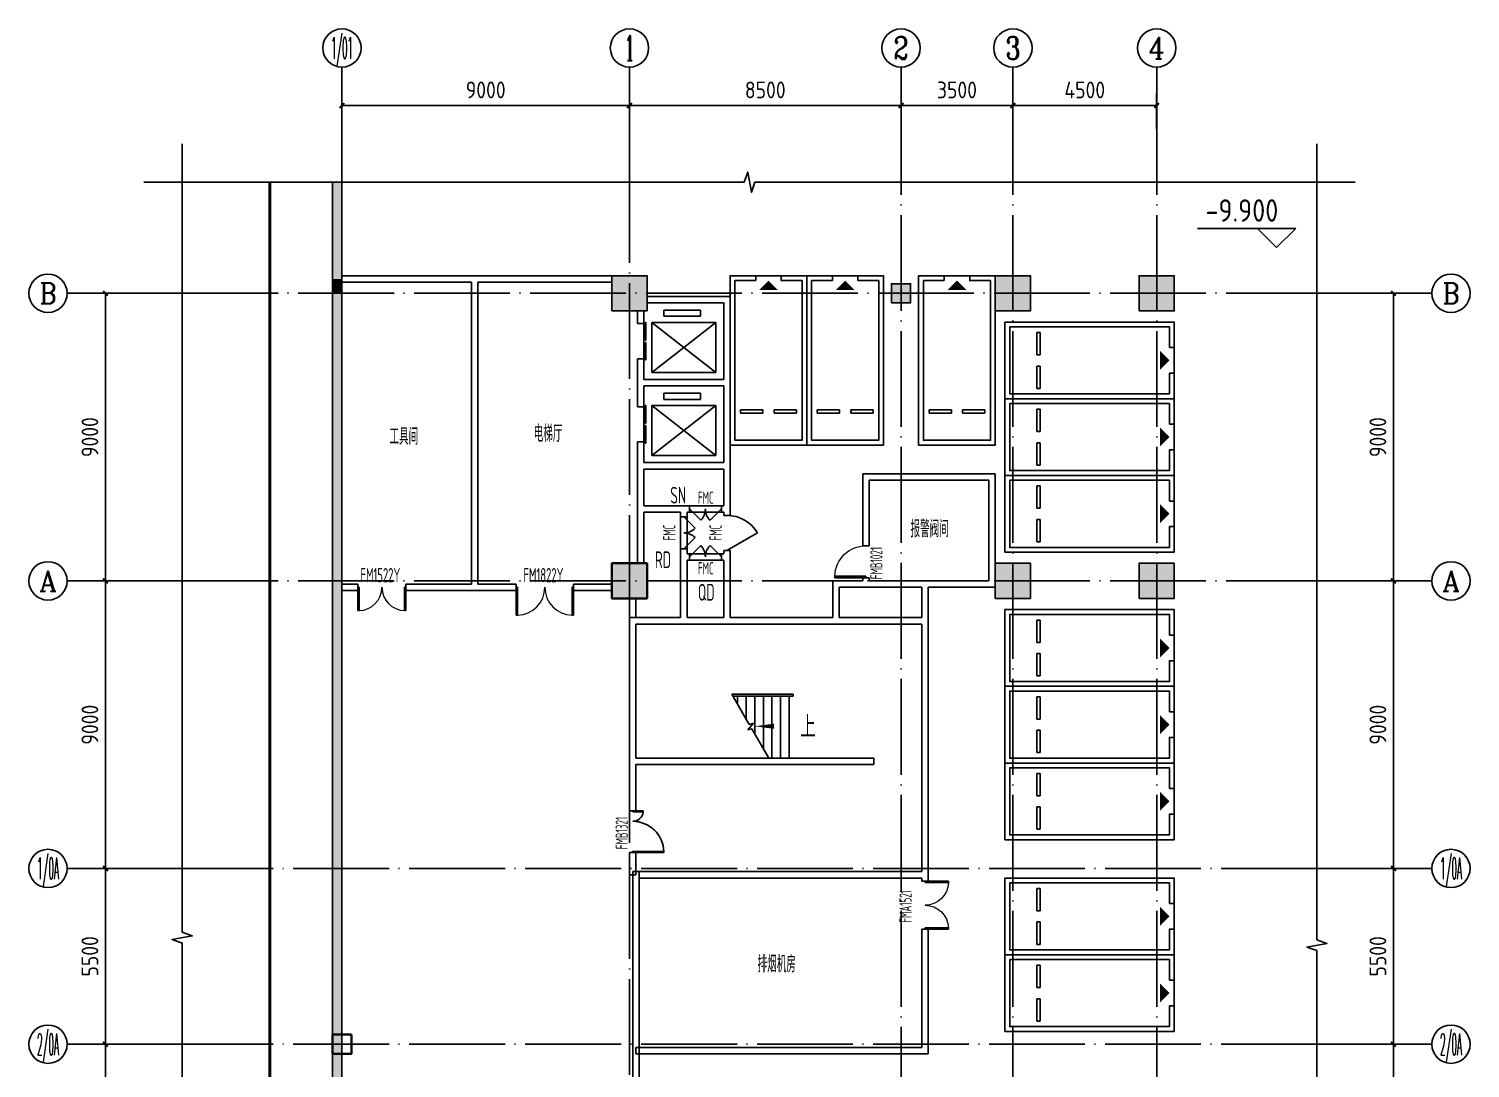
# Model space of a CAD drawing. Extents: x -473190 to 2138458, y -81875 to 2633646.
# Drawn here: x 449012 to 494125, y 222367 to 254895 of the extents above; entities that cross this region are included whole.
import ezdxf
from ezdxf.enums import TextEntityAlignment as Align

# ---------------------------------------------------------------- set-up
doc = ezdxf.new("R2010")
doc.units = 0
doc.header["$LTSCALE"] = 1000
for name, pattern in [('CENTERX2', [4, 2.5, -0.5, 0.5, -0.5]), ('CONTINOUS', [0]), ('DOTE', [2.42, 2, -0.2, 0.02, -0.2]), ('ZW-地下$0$DOTE', [2.42, 2, -0.2, 0.02, -0.2])]:
    doc.linetypes.add(name, pattern=pattern)
for name, color, linetype in [('00-停车位', 67, 'Continuous'), ('00-用地红线', 12, 'CENTERX2'), ('A-ROOM_NAME', 23, 'Continuous'), ('A-STAIR', 3, 'Continuous'), ('A-WALL', 2, 'Continuous'), ('AXIS', 3, 'Continuous'), ('AXIS_TEXT', 7, 'Continuous'), ('COLU-主楼', 1, 'Continuous'), ('COLUMN', 9, 'Continuous'), ('DIM_ELEV', 3, 'Continuous'), ('DIM_SYMB', 3, 'Continuous'), ('DOOR_FIRE', 4, 'Continuous'), ('DOOR_FIRE_TEXT', 7, 'Continuous'), ('DOTE', 1, 'DOTE'), ('EVTR', 2, 'Continuous'), ('PUB_DIM', 3, 'Continuous'), ('PUB_HATCH', 8, 'Continuous'), ('PUB_TEXT', 7, 'Continuous'), ('WALL-C', 2, 'Continuous'), ('WINDOW', 4, 'Continuous'), ('WINDOW_TEXT', 7, 'Continuous')]:
    doc.layers.add(name, color=color, linetype=linetype)
doc.layers.add('HATCH', color=251, linetype='Continuous', lineweight=0)
doc.layers.add('砼柱', color=2, linetype='Continuous', lineweight=35)
doc.styles.add('8B2_02', font='tssdeng.shx', dxfattribs={"width": 0.6, "bigfont": 'TSSDCHN.shx'})
doc.styles.add('_TCH_AXIS', font='COMPLEX', dxfattribs={"bigfont": 'GBCBIG'})
doc.styles.add('_TCH_DIM', font='SIMPLEX', dxfattribs={"bigfont": 'GBCBIG'})
doc.styles.add('_TCH_WINDOW', font='tssdeng.shx', dxfattribs={"width": 0.8, "height": 3.5, "bigfont": 'tssdchn.shx'})
doc.styles.add('COMPLEX', font='COMPLEX.shx', dxfattribs={"width": 0.65})
doc.styles.get("Standard").update_dxf_attribs({"font": 'gbenor.shx', "bigfont": 'gbcbig.shx'})
doc.styles.add('STANDARD_T3', font='gbenor.shx', dxfattribs={"bigfont": 'gbcbig.shx'})
doc.dimstyles.new('STANDARD&&150', dxfattribs={"dimtxt": 525, "dimasz": 150, "dimexe": 375, "dimexo": 450, "dimgap": 225, "dimtad": 1, "dimdec": 0, "dimzin": 0, "dimdsep": 46, "dimtxsty": 'STANDARD_T3', "dimblk": 'ARCHTICK', "dimcen": 0.09, "dimadec": 0, "dimazin": 0, "dimtfac": 1, "dimtdec": 0, "dimtix": 1, "dimtmove": 2, "dimatfit": 3, "dimfxl": 0, "dimtolj": 1, "dimtzin": 0, "dimarcsym": 0})

# ---------------------------------------------------------------- blocks, each defined once
blk = doc.blocks.new('车位2400x5300')
at = {"layer": '00-停车位', "color": 251}
for p, q in [((-875, -1000), (-175, -1000)), ((-875, -1100), (-875, -1000)), ((-875, -1100), (-175, -1100)), ((-175, -1100), (-175, -1000)), ((175, -1000), (875, -1000)), ((175, -1100), (175, -1000)), ((175, -1100), (875, -1100)), ((875, -1100), (875, -1000)), ((400, -5300), (-400, -5300))]:
    blk.add_line(p, q, dxfattribs=at)
blk.add_lwpolyline([(400, -5150), (400, -5300), (1200, -5300), (1200, 0), (-1200, 0), (-1200, -5300), (-400, -5300), (-400, -5150), (-1050, -5150), (-1050, -150), (1050, -150), (1050, -5150), (400, -5150)], dxfattribs=at)
blk.add_lwpolyline([(0, -5150, 0, 600, 0), (0, -4850, 600, 600, 0)], format="xyseb", dxfattribs=at)
blk = doc.blocks.new('_AXISO')
blk.add_circle((0, 0), 0.5)
at = {"layer": 'AXIS_TEXT', "style": 'COMPLEX', "width": 1.041667}
blk.add_attdef('A', text='', height=0.56, dxfattribs=at).set_placement((-0.25, -0.28), (0.25, -0.28), align=Align.FIT)
blk = doc.blocks.new('_ArchTick')
at = {"color": 0, "linetype": 'ByBlock', "const_width": 0.4}
blk.add_lwpolyline([(-0.5, -0.5), (0.5, 0.5)], dxfattribs=at)
blk = doc.blocks.new('*D3495')
at = {"layer": 'Defpoints', "color": 0, "transparency": 16777216}
for p in [(490525, 246617), (491725, 246617), (490525, 237617)]:
    blk.add_point(p, dxfattribs=at)
at = {"layer": 'PUB_DIM', "color": 0, "lineweight": -2, "transparency": 16777216}
for p, q in [((490975, 246617), (492100, 246617)), ((491725, 237617), (491725, 246617)), ((490975, 237617), (492100, 237617))]:
    blk.add_line(p, q, dxfattribs=at)
at = {"layer": 'PUB_DIM', "color": 0, "lineweight": -2, "transparency": 16777216, "xscale": 150, "yscale": 150, "zscale": 150}
for p, rotation in [((491725, 246617), 90), ((491725, 237617), 270)]:
    blk.add_blockref('_ArchTick', p, dxfattribs=dict(at, rotation=rotation))
at = {"layer": 'PUB_DIM', "color": 0, "transparency": 16777216, "insert": (491237, 242117), "char_height": 525, "attachment_point": 5, "rotation": 90, "style": 'STANDARD_T3'}
blk.add_mtext('\\A1;9000', dxfattribs=at)
blk = doc.blocks.new('*D3496')
at = {"layer": 'Defpoints', "color": 0, "transparency": 16777216}
for p in [(490525, 237617), (491725, 237617), (490525, 228617)]:
    blk.add_point(p, dxfattribs=at)
at = {"layer": 'PUB_DIM', "color": 0, "lineweight": -2, "transparency": 16777216}
for p, q in [((490975, 237617), (492100, 237617)), ((491725, 228617), (491725, 237617)), ((490975, 228617), (492100, 228617))]:
    blk.add_line(p, q, dxfattribs=at)
at = {"layer": 'PUB_DIM', "color": 0, "lineweight": -2, "transparency": 16777216, "xscale": 150, "yscale": 150, "zscale": 150}
for p, rotation in [((491725, 237617), 90), ((491725, 228617), 270)]:
    blk.add_blockref('_ArchTick', p, dxfattribs=dict(at, rotation=rotation))
at = {"layer": 'PUB_DIM', "color": 0, "transparency": 16777216, "insert": (491237, 233117), "char_height": 525, "attachment_point": 5, "rotation": 90, "style": 'STANDARD_T3'}
blk.add_mtext('\\A1;9000', dxfattribs=at)
blk = doc.blocks.new('*D3497')
at = {"layer": 'Defpoints', "color": 0, "transparency": 16777216}
for p in [(490525, 228617), (491725, 228617), (490525, 223117)]:
    blk.add_point(p, dxfattribs=at)
at = {"layer": 'PUB_DIM', "color": 0, "lineweight": -2, "transparency": 16777216}
for p, q in [((490975, 228617), (492100, 228617)), ((491725, 223117), (491725, 228617)), ((490975, 223117), (492100, 223117))]:
    blk.add_line(p, q, dxfattribs=at)
at = {"layer": 'PUB_DIM', "color": 0, "lineweight": -2, "transparency": 16777216, "xscale": 150, "yscale": 150, "zscale": 150}
for p, rotation in [((491725, 228617), 90), ((491725, 223117), 270)]:
    blk.add_blockref('_ArchTick', p, dxfattribs=dict(at, rotation=rotation))
at = {"layer": 'PUB_DIM', "color": 0, "transparency": 16777216, "insert": (491237, 225867), "char_height": 525, "attachment_point": 5, "rotation": 90, "style": 'STANDARD_T3'}
blk.add_mtext('\\A1;5500', dxfattribs=at)
blk = doc.blocks.new('*D3498')
at = {"layer": 'Defpoints', "color": 0, "transparency": 16777216}
for p in [(490525, 223117), (491725, 223117), (490525, 216517)]:
    blk.add_point(p, dxfattribs=at)
at = {"layer": 'PUB_DIM', "color": 0, "lineweight": -2, "transparency": 16777216}
for p, q in [((490975, 223117), (492100, 223117)), ((491725, 216517), (491725, 223117)), ((490975, 216517), (492100, 216517))]:
    blk.add_line(p, q, dxfattribs=at)
at = {"layer": 'PUB_DIM', "color": 0, "lineweight": -2, "transparency": 16777216, "xscale": 150, "yscale": 150, "zscale": 150}
for p, rotation in [((491725, 223117), 90), ((491725, 216517), 270)]:
    blk.add_blockref('_ArchTick', p, dxfattribs=dict(at, rotation=rotation))
at = {"layer": 'PUB_DIM', "color": 0, "transparency": 16777216, "insert": (491237, 219817), "char_height": 525, "attachment_point": 5, "rotation": 90, "style": 'STANDARD_T3'}
blk.add_mtext('\\A1;6600', dxfattribs=at)
blk = doc.blocks.new('*D3501')
at = {"layer": 'Defpoints', "color": 0, "transparency": 16777216}
for p in [(467812, 252495), (458812, 251295), (467812, 251295)]:
    blk.add_point(p, dxfattribs=at)
at = {"layer": 'PUB_DIM', "color": 0, "lineweight": -2, "transparency": 16777216}
for p, q in [((458812, 251745), (458812, 252870)), ((467812, 251745), (467812, 252870)), ((458812, 252495), (467812, 252495))]:
    blk.add_line(p, q, dxfattribs=at)
at = {"layer": 'PUB_DIM', "color": 0, "lineweight": -2, "transparency": 16777216, "xscale": 150, "yscale": 150, "zscale": 150, "rotation": 180}
blk.add_blockref('_ArchTick', (458812, 252495), dxfattribs=at)
at = {"layer": 'PUB_DIM', "color": 0, "lineweight": -2, "transparency": 16777216, "xscale": 150, "yscale": 150, "zscale": 150}
blk.add_blockref('_ArchTick', (467812, 252495), dxfattribs=at)
at = {"layer": 'PUB_DIM', "color": 0, "transparency": 16777216, "insert": (463312, 252982), "char_height": 525, "attachment_point": 5, "style": 'STANDARD_T3'}
blk.add_mtext('\\A1;9000', dxfattribs=at)
blk = doc.blocks.new('*D3502')
at = {"layer": 'Defpoints', "color": 0, "transparency": 16777216}
for p in [(476312, 252495), (467812, 251295), (476312, 251295)]:
    blk.add_point(p, dxfattribs=at)
at = {"layer": 'PUB_DIM', "color": 0, "lineweight": -2, "transparency": 16777216}
for p, q in [((467812, 251745), (467812, 252870)), ((476312, 251745), (476312, 252870)), ((467812, 252495), (476312, 252495))]:
    blk.add_line(p, q, dxfattribs=at)
at = {"layer": 'PUB_DIM', "color": 0, "lineweight": -2, "transparency": 16777216, "xscale": 150, "yscale": 150, "zscale": 150, "rotation": 180}
blk.add_blockref('_ArchTick', (467812, 252495), dxfattribs=at)
at = {"layer": 'PUB_DIM', "color": 0, "lineweight": -2, "transparency": 16777216, "xscale": 150, "yscale": 150, "zscale": 150}
blk.add_blockref('_ArchTick', (476312, 252495), dxfattribs=at)
at = {"layer": 'PUB_DIM', "color": 0, "transparency": 16777216, "insert": (472062, 252982), "char_height": 525, "attachment_point": 5, "style": 'STANDARD_T3'}
blk.add_mtext('\\A1;8500', dxfattribs=at)
blk = doc.blocks.new('*D3503')
at = {"layer": 'Defpoints', "color": 0, "transparency": 16777216}
for p in [(479812, 252495), (476312, 251295), (479812, 251295)]:
    blk.add_point(p, dxfattribs=at)
at = {"layer": 'PUB_DIM', "color": 0, "lineweight": -2, "transparency": 16777216}
for p, q in [((476312, 251745), (476312, 252870)), ((479812, 251745), (479812, 252870)), ((476312, 252495), (479812, 252495))]:
    blk.add_line(p, q, dxfattribs=at)
at = {"layer": 'PUB_DIM', "color": 0, "lineweight": -2, "transparency": 16777216, "xscale": 150, "yscale": 150, "zscale": 150, "rotation": 180}
blk.add_blockref('_ArchTick', (476312, 252495), dxfattribs=at)
at = {"layer": 'PUB_DIM', "color": 0, "lineweight": -2, "transparency": 16777216, "xscale": 150, "yscale": 150, "zscale": 150}
blk.add_blockref('_ArchTick', (479812, 252495), dxfattribs=at)
at = {"layer": 'PUB_DIM', "color": 0, "transparency": 16777216, "insert": (478062, 252982), "char_height": 525, "attachment_point": 5, "style": 'STANDARD_T3'}
blk.add_mtext('\\A1;3500', dxfattribs=at)
blk = doc.blocks.new('*D3504')
at = {"layer": 'Defpoints', "color": 0, "transparency": 16777216}
for p in [(484312, 252495), (479812, 251295), (484312, 251295)]:
    blk.add_point(p, dxfattribs=at)
at = {"layer": 'PUB_DIM', "color": 0, "lineweight": -2, "transparency": 16777216}
for p, q in [((479812, 251745), (479812, 252870)), ((484312, 251745), (484312, 252870)), ((479812, 252495), (484312, 252495))]:
    blk.add_line(p, q, dxfattribs=at)
at = {"layer": 'PUB_DIM', "color": 0, "lineweight": -2, "transparency": 16777216, "xscale": 150, "yscale": 150, "zscale": 150, "rotation": 180}
blk.add_blockref('_ArchTick', (479812, 252495), dxfattribs=at)
at = {"layer": 'PUB_DIM', "color": 0, "lineweight": -2, "transparency": 16777216, "xscale": 150, "yscale": 150, "zscale": 150}
blk.add_blockref('_ArchTick', (484312, 252495), dxfattribs=at)
at = {"layer": 'PUB_DIM', "color": 0, "transparency": 16777216, "insert": (482062, 252982), "char_height": 525, "attachment_point": 5, "style": 'STANDARD_T3'}
blk.add_mtext('\\A1;4500', dxfattribs=at)
blk = doc.blocks.new('*D3505')
at = {"layer": 'Defpoints', "color": 0, "transparency": 16777216}
for p in [(451412, 246617), (452612, 246617), (452612, 237617)]:
    blk.add_point(p, dxfattribs=at)
at = {"layer": 'PUB_DIM', "color": 0, "lineweight": -2, "transparency": 16777216}
for p, q in [((452162, 246617), (451037, 246617)), ((451412, 237617), (451412, 246617)), ((452162, 237617), (451037, 237617))]:
    blk.add_line(p, q, dxfattribs=at)
at = {"layer": 'PUB_DIM', "color": 0, "lineweight": -2, "transparency": 16777216, "xscale": 150, "yscale": 150, "zscale": 150}
for p, rotation in [((451412, 246617), 90), ((451412, 237617), 270)]:
    blk.add_blockref('_ArchTick', p, dxfattribs=dict(at, rotation=rotation))
at = {"layer": 'PUB_DIM', "color": 0, "transparency": 16777216, "insert": (450925, 242117), "char_height": 525, "attachment_point": 5, "rotation": 90, "style": 'STANDARD_T3'}
blk.add_mtext('\\A1;9000', dxfattribs=at)
blk = doc.blocks.new('*D3506')
at = {"layer": 'Defpoints', "color": 0, "transparency": 16777216}
for p in [(451412, 237617), (452612, 237617), (452612, 228617)]:
    blk.add_point(p, dxfattribs=at)
at = {"layer": 'PUB_DIM', "color": 0, "lineweight": -2, "transparency": 16777216}
for p, q in [((452162, 237617), (451037, 237617)), ((451412, 228617), (451412, 237617)), ((452162, 228617), (451037, 228617))]:
    blk.add_line(p, q, dxfattribs=at)
at = {"layer": 'PUB_DIM', "color": 0, "lineweight": -2, "transparency": 16777216, "xscale": 150, "yscale": 150, "zscale": 150}
for p, rotation in [((451412, 237617), 90), ((451412, 228617), 270)]:
    blk.add_blockref('_ArchTick', p, dxfattribs=dict(at, rotation=rotation))
at = {"layer": 'PUB_DIM', "color": 0, "transparency": 16777216, "insert": (450925, 233117), "char_height": 525, "attachment_point": 5, "rotation": 90, "style": 'STANDARD_T3'}
blk.add_mtext('\\A1;9000', dxfattribs=at)
blk = doc.blocks.new('*D3507')
at = {"layer": 'Defpoints', "color": 0, "transparency": 16777216}
for p in [(451412, 228617), (452612, 228617), (452612, 223117)]:
    blk.add_point(p, dxfattribs=at)
at = {"layer": 'PUB_DIM', "color": 0, "lineweight": -2, "transparency": 16777216}
for p, q in [((452162, 228617), (451037, 228617)), ((451412, 223117), (451412, 228617)), ((452162, 223117), (451037, 223117))]:
    blk.add_line(p, q, dxfattribs=at)
at = {"layer": 'PUB_DIM', "color": 0, "lineweight": -2, "transparency": 16777216, "xscale": 150, "yscale": 150, "zscale": 150}
for p, rotation in [((451412, 228617), 90), ((451412, 223117), 270)]:
    blk.add_blockref('_ArchTick', p, dxfattribs=dict(at, rotation=rotation))
at = {"layer": 'PUB_DIM', "color": 0, "transparency": 16777216, "insert": (450925, 225867), "char_height": 525, "attachment_point": 5, "rotation": 90, "style": 'STANDARD_T3'}
blk.add_mtext('\\A1;5500', dxfattribs=at)
blk = doc.blocks.new('*D3508')
at = {"layer": 'Defpoints', "color": 0, "transparency": 16777216}
for p in [(451412, 223117), (452612, 223117), (452612, 216517)]:
    blk.add_point(p, dxfattribs=at)
at = {"layer": 'PUB_DIM', "color": 0, "lineweight": -2, "transparency": 16777216}
for p, q in [((452162, 223117), (451037, 223117)), ((451412, 216517), (451412, 223117)), ((452162, 216517), (451037, 216517))]:
    blk.add_line(p, q, dxfattribs=at)
at = {"layer": 'PUB_DIM', "color": 0, "lineweight": -2, "transparency": 16777216, "xscale": 150, "yscale": 150, "zscale": 150}
for p, rotation in [((451412, 223117), 90), ((451412, 216517), 270)]:
    blk.add_blockref('_ArchTick', p, dxfattribs=dict(at, rotation=rotation))
at = {"layer": 'PUB_DIM', "color": 0, "transparency": 16777216, "insert": (450925, 219817), "char_height": 525, "attachment_point": 5, "rotation": 90, "style": 'STANDARD_T3'}
blk.add_mtext('\\A1;6600', dxfattribs=at)
blk = doc.blocks.new('$DorLib2D$00000002')
for p, q in [((-0.5, 0), (-0.5, 0.4875)), ((-0.475, 0.4875), (-0.5, 0.4875)), ((-0.475, 0), (-0.475, 0.4875)), ((0.475, 0), (0.475, 0.4875)), ((0.475, 0.4875), (0.5, 0.4875)), ((0.5, 0), (0.5, 0.4875)), ((-0.5, 0), (-0.475, 0)), ((0.5, 0), (0.475, 0))]:
    blk.add_line(p, q)
at = {"lineweight": 13}
for centre, start, end in [((-0.4875, 0), 0, 88.53072), ((0.4875, 0), 91.46928, 180)]:
    blk.add_arc(centre, 0.4875, start, end, dxfattribs=at)
blk = doc.blocks.new('$DorLib2D$00000001')
for p, q in [((0.45, 0.975), (0.5, 0.975)), ((0.45, 0), (0.45, 0.975)), ((0.5, 0), (0.5, 0.975)), ((0.5, 0), (0.45, 0))]:
    blk.add_line(p, q)
at = {"lineweight": 13}
blk.add_arc((0.475, 0), 0.975, 91.4693, 180, dxfattribs=at)
blk = doc.blocks.new('_FZH')
blk.add_lwpolyline([(-0.5, -0.5), (0.5, -0.5), (0.5, 0.5), (-0.5, 0.5)], close=True)
at = {"layer": 'PUB_HATCH'}
blk.add_solid([(-0.5, -0.5), (0.5, -0.5), (-0.5, 0.5), (0.5, 0.5)], dxfattribs=at)
blk = doc.blocks.new('$DORLIB2D$00000127')
at = {"color": 0}
for points in [[(-0.533, 0.795), (-0.533, 0.69)], [(-0.033, 0.795), (-0.533, 0.795)], [(-0.033, 0.69), (-0.533, 0.69)], [(0.5, 0.5), (-0.5, 0.5)], [(-0.033, 0.795), (-0.033, 0.69)], [(0.533, 0.795), (0.033, 0.795)], [(0.033, 0.795), (0.033, 0.69)], [(0.533, 0.69), (0.033, 0.69)], [(0.533, 0.795), (0.533, 0.69)]]:
    blk.add_lwpolyline(points, dxfattribs=at)
blk = doc.blocks.new('$DorLib2D$00000116')
at = {"color": 0}
for p, q in [((-0.5, 0), (-0.146, 0.354)), ((0.5, 0), (0.146, 0.354))]:
    blk.add_line(p, q, dxfattribs=at)
for centre, start, end in [((-0.5, 0), 0, 45), ((0.5, 0), 135, 180)]:
    blk.add_arc(centre, 0.5, start, end, dxfattribs=at)
blk = doc.blocks.new('$DorLib2D$00000228')
at = {"color": 0}
blk.add_line((0.5, 0), (0, 0.866), dxfattribs=at)
blk.add_arc((0.5, 0), 1, 120, 180, dxfattribs=at)
blk = doc.blocks.new('$DorLib2D$00000225')
at = {"color": 0}
for p, q in [((0.475, -0.001), (0.475, 0.752)), ((0.475, 0.752), (0.5, 0.752)), ((0.5, -0.001), (0.5, 0.752)), ((-0.5, 0), (-0.5, 0.252)), ((-0.475, 0.252), (-0.5, 0.252)), ((-0.475, 0), (-0.475, 0.252)), ((-0.475, 0), (-0.5, 0)), ((0.475, -0.001), (0.5, -0.001))]:
    blk.add_line(p, q, dxfattribs=at)
for centre, radius, start, end in [((0.505, -0.002), 0.755, 92.2493, 179.7238), ((-0.501, 0.003), 0.251, 359.7899, 84.0974)]:
    blk.add_arc(centre, radius, start, end, dxfattribs=at)

msp = doc.modelspace()

# ---------------------------------------------------------------- hatches: boundary and pattern name
at = {"layer": 'HATCH'}
msp.add_hatch(color=256, dxfattribs=at).paths.add_polyline_path([(468362.5, 238167.4), (467262.5, 238167.4), (467262.5, 237067.4), (468362.5, 237067.4)])
at = {"layer": 'PUB_HATCH'}
for points in [[(458512.5, 250094.6), (458512.5, 247067.4), (458812.5, 247067.4), (458812.5, 250094.6)], [(458812.5, 247067.4), (458512.5, 247067.4), (458512.5, 246617.4), (458812.5, 246617.4)], [(458812.5, 246617.4), (458512.5, 246617.4), (458512.5, 237617.4), (458812.5, 237617.4)], [(458812.5, 237617.4), (458512.5, 237617.4), (458512.5, 228617.4), (458812.5, 228617.4)], [(458812.5, 228617.4), (458512.5, 228617.4), (458512.5, 223117.4), (458812.5, 223117.4)], [(458812.5, 223117.4), (458512.5, 223117.4), (458512.5, 216517.4), (458812.5, 216517.4)]]:
    msp.add_hatch(color=256, dxfattribs=at).paths.add_polyline_path(points)

# ---------------------------------------------------------------- linework, layer by layer
at = {"layer": '00-用地红线', "color": 1, "const_width": 100}
msp.add_lwpolyline([(489327.5, 204025), (482302.2, 204110), (470522.4, 204538), (459922.7, 205180.3), (456553.8, 208821.7), (456554.1, 250094.6)], dxfattribs=at)
at = {"layer": 'A-STAIR'}
for p, q in [((472812.5, 234067.4), (471020.1, 234067.4)), ((471020.1, 234067.4), (471562.5, 233127.9)), ((472932.5, 234067.4), (471020.1, 234067.4)), ((472932.5, 234007.4), (471054.8, 234007.4)), ((471192.5, 233768.8), (471192.5, 234007.4)), ((471462.5, 233301.2), (471462.5, 234007.4)), ((471732.5, 232833.5), (471732.5, 234007.4)), ((472002.5, 232365.9), (472002.5, 234007.4)), ((472272.5, 232067.4), (472272.5, 234007.4)), ((472542.5, 232067.4), (472542.5, 234007.4)), ((472812.5, 232067.4), (472812.5, 234007.4)), ((472932.5, 234007.4), (472932.5, 234067.4)), ((471692.9, 233162.8), (471520.1, 232956.8)), ((471520.1, 232956.8), (471642.4, 232989.5)), ((471562.5, 233127.9), (471692.9, 233162.8)), ((471642.4, 232989.5), (472174.8, 232067.4)), ((472812.5, 232067.4), (472174.8, 232067.4))]:
    msp.add_line(p, q, dxfattribs=at)
at = {"layer": 'A-WALL'}
for p, q in [((462962.5, 247167.4), (458812.5, 247167.4)), ((462862.5, 246967.4), (458812.5, 246967.4)), ((462862.5, 246967.4), (462862.5, 237517.4)), ((467262.5, 247167.4), (462962.5, 247167.4)), ((467262.5, 246967.4), (463062.5, 246967.4)), ((463062.5, 246967.4), (463062.5, 237517.4)), ((469412.5, 239767.4), (469412.5, 239617.4)), ((469412.5, 239617.4), (469612.5, 239617.4)), ((469612.5, 239617.4), (469612.5, 239767.4)), ((469612.5, 238617.4), (469412.5, 238617.4)), ((469412.5, 238617.4), (469412.5, 238367.4)), ((469412.5, 238367.4), (469412.5, 236467.4)), ((469612.5, 238467.4), (469612.5, 238617.4)), ((469612.5, 238267.4), (469612.5, 236467.4)), ((459312.5, 237517.4), (458812.5, 237517.4)), ((458812.5, 237517.4), (458812.5, 237317.4)), ((458812.5, 237317.4), (459312.5, 237317.4)), ((459312.5, 237317.4), (459312.5, 237517.4)), ((462862.5, 237517.4), (460812.5, 237517.4)), ((460812.5, 237517.4), (460812.5, 237317.4)), ((460812.5, 237317.4), (462962.5, 237317.4)), ((462962.5, 237317.4), (464262.5, 237317.4)), ((464262.5, 237517.4), (463062.5, 237517.4)), ((464262.5, 237317.4), (464262.5, 237517.4)), ((467262.5, 237517.4), (466062.5, 237517.4)), ((466062.5, 237517.4), (466062.5, 237317.4)), ((466062.5, 237317.4), (467262.5, 237317.4)), ((467812.5, 236467.4), (467812.5, 237067.4)), ((468012.5, 236467.4), (468012.5, 237067.4)), ((476312.5, 228517.4), (468112.5, 228517.4)), ((476312.5, 228317.4), (468112.5, 228317.4))]:
    msp.add_line(p, q, dxfattribs=at)
at = {"layer": 'A-WALL', "linetype": 'CONTINOUS'}
for p, q in [((468362.5, 246517.4), (470962.5, 246517.4)), ((468362.5, 246317.4), (470762.5, 246317.4)), ((470762.5, 246317.4), (470762.5, 243917.4)), ((470962.5, 246517.4), (470962.5, 243817.4)), ((468062.5, 246067.4), (468062.5, 245667.4)), ((468262.5, 245667.4), (468262.5, 246067.4)), ((468062.5, 245667.4), (468262.5, 245667.4)), ((468262.5, 244567.4), (468062.5, 244567.4)), ((468062.5, 244567.4), (468062.5, 243817.4)), ((468262.5, 243917.4), (468262.5, 244567.4)), ((468062.5, 243817.4), (468062.5, 243067.4)), ((468262.5, 243917.4), (470762.5, 243917.4)), ((468262.5, 243717.4), (470762.5, 243717.4)), ((468262.5, 243067.4), (468262.5, 243717.4)), ((470762.5, 243717.4), (470762.5, 241317.4)), ((470962.5, 243817.4), (470962.5, 241217.4)), ((468062.5, 243067.4), (468262.5, 243067.4)), ((468262.5, 241967.4), (468062.5, 241967.4)), ((468062.5, 241967.4), (468062.5, 241217.4)), ((468262.5, 241317.4), (468262.5, 241967.4)), ((468062.5, 241217.4), (468062.5, 239867.4)), ((468262.5, 241317.4), (470762.5, 241317.4)), ((468262.5, 241117.4), (470762.5, 241117.4)), ((468262.5, 241117.4), (468262.5, 239967.4)), ((470762.5, 241117.4), (470762.5, 239967.4)), ((470962.5, 241217.4), (470962.5, 239867.4)), ((479262.5, 240967.4), (475112.5, 240967.4)), ((475112.5, 240967.4), (475112.5, 238717.4)), ((479262.5, 237417.4), (479262.5, 240967.4)), ((479062.5, 240767.4), (475312.5, 240767.4)), ((475312.5, 238717.4), (475312.5, 240767.4)), ((479062.5, 237617.4), (479062.5, 240767.4)), ((468062.5, 239867.4), (468062.5, 238167.4)), ((468262.5, 239967.4), (469512.5, 239967.4)), ((468262.5, 239767.4), (469412.5, 239767.4)), ((468262.5, 239767.4), (468262.5, 238167.4)), ((469687.5, 239967.4), (469512.5, 239967.4)), ((469612.5, 239767.4), (469687.5, 239767.4)), ((469687.5, 239767.4), (469687.5, 239967.4)), ((470762.5, 239967.4), (470687.5, 239967.4)), ((470687.5, 239967.4), (470687.5, 239767.4)), ((470687.5, 239767.4), (470762.5, 239767.4)), ((470762.5, 239767.4), (470762.5, 239667.4)), ((470762.5, 239667.4), (470962.5, 239667.4)), ((470962.5, 239667.4), (470962.5, 239867.4)), ((475112.5, 238717.4), (475312.5, 238717.4)), ((469687.5, 238467.4), (469612.5, 238467.4)), ((469612.5, 238267.4), (469687.5, 238267.4)), ((469687.5, 238267.4), (469687.5, 238467.4)), ((470762.5, 238467.4), (470687.5, 238467.4)), ((470687.5, 238467.4), (470687.5, 238267.4)), ((470687.5, 238267.4), (470762.5, 238267.4)), ((470962.5, 238567.4), (470762.5, 238567.4)), ((470762.5, 238567.4), (470762.5, 238467.4)), ((470762.5, 238267.4), (470762.5, 236467.4)), ((470962.5, 238367.4), (470962.5, 238567.4)), ((470962.5, 238367.4), (470962.5, 236467.2)), ((474172.5, 237617.4), (474172.5, 236467.3)), ((474172.5, 237617.4), (475112.5, 237617.4)), ((474372.5, 237417.4), (474372.5, 236467.4)), ((474372.5, 237417.4), (475212.5, 237417.4)), ((475312.5, 237717.4), (475112.5, 237717.4)), ((475112.5, 237717.4), (475112.5, 237617.4)), ((475212.5, 237417.4), (476962.5, 237417.4)), ((475312.5, 237617.4), (475312.5, 237717.4)), ((475312.5, 237617.4), (477062.5, 237617.4)), ((476962.5, 237417.4), (476962.5, 236467.4)), ((477062.5, 237617.4), (479062.5, 237617.4)), ((477162.5, 237417.4), (477162.5, 236367.4)), ((477162.5, 237417.4), (479262.5, 237417.4)), ((467812.5, 231967.4), (467812.5, 236467.4)), ((467812.5, 236467.4), (469412.5, 236467.4)), ((469612.5, 236467.4), (470762.5, 236467.4)), ((470962.5, 236467.2), (474172.5, 236467.3)), ((474372.5, 236467.4), (476962.5, 236467.4)), ((468012.5, 232067.4), (468012.5, 236267.4)), ((468012.5, 236267.4), (469512.5, 236267.4)), ((469512.5, 236267.4), (470862.5, 236267.4)), ((470862.5, 236267.2), (474272.5, 236267.4)), ((474272.5, 236267.4), (476962.5, 236267.4)), ((476962.5, 236267.4), (476962.5, 228517.4)), ((477162.5, 236367.4), (477162.5, 228417.4)), ((467812.5, 231967.4), (467812.5, 230417.4)), ((468012.5, 232067.4), (475462.5, 232067.4)), ((475462.5, 232067.4), (475462.5, 231867.4)), ((468012.5, 230417.4), (468012.5, 231867.4)), ((468012.5, 231867.4), (475462.5, 231867.4)), ((467812.5, 230417.4), (468012.5, 230417.4)), ((468012.5, 229117.4), (467812.5, 229117.4)), ((467812.5, 229117.4), (467812.5, 228417.4)), ((468012.5, 228417.4), (468012.5, 229117.4)), ((467812.5, 228417.4), (468012.5, 228417.4)), ((467912.5, 228517.4), (467912.5, 223117.4)), ((468112.5, 228517.4), (467912.5, 228517.4)), ((468112.5, 228517.4), (468112.5, 223117.4)), ((476962.5, 228517.4), (476312.5, 228517.4)), ((476312.5, 228317.4), (476312.5, 228517.4)), ((476962.5, 228317.4), (476312.5, 228317.4)), ((476962.5, 228317.4), (476962.5, 228217.4)), ((477162.5, 228217.4), (477162.5, 228417.4)), ((476962.5, 228217.4), (477162.5, 228217.4)), ((477162.5, 226717.4), (476962.5, 226717.4)), ((476962.5, 226717.4), (476962.5, 223017.4)), ((477162.5, 222817.4), (477162.5, 226717.4)), ((467912.5, 223117.4), (467912.5, 216517.4)), ((476312.5, 223017.4), (468012.5, 223017.4)), ((468012.5, 222817.4), (468012.5, 223017.4)), ((468112.5, 223117.4), (468112.5, 216517.4)), ((476962.5, 223017.4), (476312.5, 223017.4)), ((476312.5, 222817.4), (468012.5, 222817.4)), ((477162.5, 222817.4), (476312.5, 222817.4))]:
    msp.add_line(p, q, dxfattribs=at)
at = {"layer": 'AXIS'}
for p, q in [((458812.5, 250094.6), (458812.5, 253694.6)), ((467812.5, 250094.6), (467812.5, 253694.6)), ((476312.5, 250094.6), (476312.5, 253694.6)), ((479812.5, 250094.6), (479812.5, 253694.6)), ((484312.5, 250094.6), (484312.5, 253694.6)), ((453812.5, 246617.4), (450212.5, 246617.4)), ((489324.6, 246617.4), (492924.6, 246617.4)), ((453812.5, 237617.4), (450212.5, 237617.4)), ((489324.6, 237617.4), (492924.6, 237617.4)), ((453812.5, 228617.4), (450212.5, 228617.4)), ((489324.6, 228617.4), (492924.6, 228617.4)), ((453812.5, 223117.4), (450212.5, 223117.4)), ((489324.6, 223117.4), (492924.6, 223117.4))]:
    msp.add_line(p, q, dxfattribs=at)
at = {"layer": 'COLU-主楼', "lineweight": 35}
msp.add_lwpolyline([(468362.5, 238167.4), (467262.5, 238167.4), (467262.5, 237067.4), (468362.5, 237067.4)], close=True, dxfattribs=at)
at = {"layer": 'DIM_ELEV'}
for p, q in [((488663.2, 248649.2), (485594.2, 248649.2)), ((488063.2, 248049.2), (487463.2, 248649.2)), ((488063.2, 248049.2), (488663.2, 248649.2))]:
    msp.add_line(p, q, dxfattribs=at)
at = {"layer": 'DIM_SYMB'}
for points in [[(453812.5, 201607.5), (453812.5, 226282.3), (453497.5, 226396.9), (454127.5, 226508), (453812.5, 226619.8), (453812.5, 251294.6)], [(489327.5, 251294.6), (489327.5, 226384.7), (489642.5, 226270), (489012.5, 226159), (489327.5, 226047.2), (489327.5, 201137.3)], [(452612.5, 250094.6), (471401.3, 250094.6), (471515.9, 250409.6), (471627, 249779.6), (471738.8, 250094.6), (490527.5, 250094.6)]]:
    msp.add_lwpolyline(points, dxfattribs=at)
msp.add_lwpolyline([(472947.5, 233067.4, 0, 0, 0), (471732.5, 233067.4, 0, 160, 0), (472332.5, 233067.4, 0, 0, 0)], format="xyseb", dxfattribs=at)
at = {"layer": 'DOOR_FIRE'}
for p, q in [((469412.5, 239617.4), (469412.5, 238617.4)), ((469612.5, 239617.4), (469612.5, 238617.4)), ((469687.5, 239967.4), (470687.5, 239967.4)), ((469687.5, 239767.4), (470687.5, 239767.4)), ((469687.5, 238467.4), (470687.5, 238467.4)), ((469687.5, 238267.4), (470687.5, 238267.4))]:
    msp.add_line(p, q, dxfattribs=at)
at = {"layer": 'DOTE', "linetype": 'ZW-地下$0$DOTE'}
msp.add_line((458812.5, 200377.8), (458812.5, 250094.6), dxfattribs=at)
at = {"layer": 'DOTE', "color": 16, "linetype": 'DOTE', "ltscale": 1.5}
for p, q in [((467812.5, 200377.8), (467812.5, 250094.6)), ((476312.5, 202507.5), (476312.5, 250094.6)), ((479812.5, 202507.5), (479812.5, 250094.6)), ((484312.5, 202507.5), (484312.5, 250094.6)), ((453812.5, 246617.4), (489327.5, 246617.4)), ((453812.5, 237617.4), (489327.5, 237617.4)), ((489327.5, 228617.4), (453812.5, 228617.4)), ((489327.5, 223117.4), (453812.5, 223117.4))]:
    msp.add_line(p, q, dxfattribs=at)
at = {"layer": 'EVTR'}
for p, q in [((468892.5, 246092.4), (468892.5, 245897.4)), ((470032.5, 246092.4), (468892.5, 246092.4)), ((468892.5, 245897.4), (470032.5, 245897.4)), ((470032.5, 245897.4), (470032.5, 246092.4)), ((468512.5, 245702.4), (468512.5, 244142.4)), ((470512.5, 245702.4), (468512.5, 245702.4)), ((468512.5, 245702.4), (470512.5, 244142.4)), ((468512.5, 244142.4), (470512.5, 245702.4)), ((470512.5, 244142.4), (470512.5, 245702.4)), ((468512.5, 244142.4), (470512.5, 244142.4)), ((468892.5, 243492.4), (468892.5, 243297.4)), ((470032.5, 243492.4), (468892.5, 243492.4)), ((468892.5, 243297.4), (470032.5, 243297.4)), ((470032.5, 243297.4), (470032.5, 243492.4)), ((468512.5, 243102.4), (468512.5, 241542.4)), ((470512.5, 243102.4), (468512.5, 243102.4)), ((468512.5, 243102.4), (470512.5, 241542.4)), ((468512.5, 241542.4), (470512.5, 243102.4)), ((470512.5, 241542.4), (470512.5, 243102.4)), ((468512.5, 241542.4), (470512.5, 241542.4))]:
    msp.add_line(p, q, dxfattribs=at)
at = {"layer": 'WALL-C'}
for p, q in [((458512.5, 250094.6), (458512.5, 247067.4)), ((458812.5, 250094.6), (458512.5, 250094.6)), ((458812.5, 250094.6), (458812.5, 247067.4)), ((458512.5, 247067.4), (458512.5, 246617.4)), ((458812.5, 247067.4), (458812.5, 246617.4)), ((458512.5, 246617.4), (458512.5, 237617.4)), ((458812.5, 246617.4), (458812.5, 237617.4)), ((458512.5, 237617.4), (458512.5, 228617.4)), ((458812.5, 237617.4), (458812.5, 228617.4)), ((458512.5, 228617.4), (458512.5, 223117.4)), ((458812.5, 228617.4), (458812.5, 223117.4)), ((458512.5, 223117.4), (458512.5, 216517.4)), ((458812.5, 223117.4), (458812.5, 216517.4))]:
    msp.add_line(p, q, dxfattribs=at)
at = {"layer": '砼柱', "lineweight": 35}
msp.add_lwpolyline([(459112.5, 223417.4), (458512.5, 223417.4), (458512.5, 222817.4), (459112.5, 222817.4)], close=True, dxfattribs=at)

# ---------------------------------------------------------------- block references
at = {"layer": '00-停车位'}
for p, rotation in [((472162.5, 241867.3), 179.9999999865944), ((474562.5, 241867.3), 179.9999999865944), ((478062.5, 241867.4), 179.9999999865944), ((479562.5, 244517.4), 89.99999998659437), ((479562.5, 242117.4), 89.99999998659437), ((479562.5, 239717.4), 89.99999998659437), ((479562.5, 235517.4), 89.99999998659437), ((479562.5, 233117.4), 89.99999998659437), ((479562.5, 230717.4), 89.99999998659437), ((479562.5, 227117.4), 89.99999998659437), ((479562.5, 224717.4), 89.99999998659437)]:
    msp.add_blockref('车位2400x5300', p, dxfattribs=dict(at, rotation=rotation))
at = {"layer": 'AXIS'}
ref = msp.add_blockref('_AXISO', (458812.5, 254294.6), dxfattribs=dict(at, xscale=1200, yscale=1200, zscale=1200))
ref.add_attrib('A', '1/01', dxfattribs={"layer": 'AXIS_TEXT', "height": 678.82, "style": '_TCH_AXIS', "width": 0.318182}).set_placement((458473.1, 253955.1), (459151.9, 253955.1), align=Align.FIT)
ref = msp.add_blockref('_AXISO', (467812.5, 254294.6), dxfattribs=dict(at, xscale=1200, yscale=1200, zscale=1200))
ref.add_attrib('A', '1', dxfattribs={"layer": 'AXIS_TEXT', "height": 772.1, "style": '_TCH_AXIS'}).set_placement((467647, 253908.5), (467977.9, 253908.5), align=Align.FIT)
ref = msp.add_blockref('_AXISO', (476312.5, 254294.6), dxfattribs=dict(at, xscale=1200, yscale=1200, zscale=1200))
ref.add_attrib('A', '2', dxfattribs={"layer": 'AXIS_TEXT', "height": 698.9, "style": '_TCH_AXIS'}).set_placement((476079.5, 253945.1), (476545.5, 253945.1), align=Align.FIT)
ref = msp.add_blockref('_AXISO', (479812.5, 254294.6), dxfattribs=dict(at, xscale=1200, yscale=1200, zscale=1200))
ref.add_attrib('A', '3', dxfattribs={"layer": 'AXIS_TEXT', "height": 698.9, "style": '_TCH_AXIS'}).set_placement((479579.5, 253945.1), (480045.5, 253945.1), align=Align.FIT)
ref = msp.add_blockref('_AXISO', (484312.5, 254294.6), dxfattribs=dict(at, xscale=1200, yscale=1200, zscale=1200))
ref.add_attrib('A', '4', dxfattribs={"layer": 'AXIS_TEXT', "height": 668.2, "style": '_TCH_AXIS'}).set_placement((484057.9, 253960.5), (484567, 253960.5), align=Align.FIT)
ref = msp.add_blockref('_AXISO', (449612.5, 246617.4), dxfattribs=dict(at, xscale=1200, yscale=1200, zscale=1200))
ref.add_attrib('A', 'B', dxfattribs={"layer": 'AXIS_TEXT', "height": 652.9, "style": '_TCH_AXIS'}).set_placement((449348.2, 246290.9), (449876.8, 246290.9), align=Align.FIT)
ref = msp.add_blockref('_AXISO', (493524.6, 246617.4), dxfattribs=dict(at, xscale=1200, yscale=1200, zscale=1200))
ref.add_attrib('A', 'B', dxfattribs={"layer": 'AXIS_TEXT', "height": 652.9, "style": '_TCH_AXIS'}).set_placement((493260.4, 246290.9), (493788.9, 246290.9), align=Align.FIT)
ref = msp.add_blockref('_AXISO', (449612.5, 237617.4), dxfattribs=dict(at, xscale=1200, yscale=1200, zscale=1200))
ref.add_attrib('A', 'A', dxfattribs={"layer": 'AXIS_TEXT', "height": 637.8, "style": '_TCH_AXIS'}).set_placement((449339.2, 237298.5), (449885.8, 237298.5), align=Align.FIT)
ref = msp.add_blockref('_AXISO', (493524.6, 237617.4), dxfattribs=dict(at, xscale=1200, yscale=1200, zscale=1200))
ref.add_attrib('A', 'A', dxfattribs={"layer": 'AXIS_TEXT', "height": 637.8, "style": '_TCH_AXIS'}).set_placement((493251.3, 237298.5), (493798, 237298.5), align=Align.FIT)
ref = msp.add_blockref('_AXISO', (449612.5, 228617.4), dxfattribs=dict(at, xscale=1200, yscale=1200, zscale=1200))
ref.add_attrib('A', '1/0A', dxfattribs={"layer": 'AXIS_TEXT', "height": 678.82, "style": '_TCH_AXIS', "width": 0.28}).set_placement((449273.1, 228277.9), (449951.9, 228277.9), align=Align.FIT)
ref = msp.add_blockref('_AXISO', (493524.6, 228617.4), dxfattribs=dict(at, xscale=1200, yscale=1200, zscale=1200))
ref.add_attrib('A', '1/0A', dxfattribs={"layer": 'AXIS_TEXT', "height": 678.82, "style": '_TCH_AXIS', "width": 0.28}).set_placement((493185.2, 228277.9), (493864, 228277.9), align=Align.FIT)
ref = msp.add_blockref('_AXISO', (449612.5, 223117.4), dxfattribs=dict(at, xscale=1200, yscale=1200, zscale=1200))
ref.add_attrib('A', '2/0A', dxfattribs={"layer": 'AXIS_TEXT', "height": 678.82, "style": '_TCH_AXIS', "width": 0.2625}).set_placement((449273.1, 222777.9), (449951.9, 222777.9), align=Align.FIT)
ref = msp.add_blockref('_AXISO', (493524.6, 223117.4), dxfattribs=dict(at, xscale=1200, yscale=1200, zscale=1200))
ref.add_attrib('A', '2/0A', dxfattribs={"layer": 'AXIS_TEXT', "height": 678.82, "style": '_TCH_AXIS', "width": 0.2625}).set_placement((493185.2, 222777.9), (493864, 222777.9), align=Align.FIT)
at = {"layer": 'COLUMN', "xscale": 1100, "yscale": 1100, "zscale": 1100}
for p in [(467812.5, 246617.4), (479812.5, 246617.4), (484312.5, 246617.4), (467812.5, 237617.4), (479812.5, 237617.4), (484312.5, 237617.4)]:
    msp.add_blockref('_FZH', p, dxfattribs=at)
at = {"layer": 'COLUMN', "linetype": 'Continuous', "xscale": 600, "yscale": 600, "zscale": 600}
msp.add_blockref('_FZH', (476312.5, 246617.4), dxfattribs=at)
at = {"layer": 'DOOR_FIRE'}
ref = msp.add_blockref('$DorLib2D$00000116', (470187.5, 239867.4), dxfattribs=dict(at, xscale=1000, yscale=-1000, zscale=200, rotation=359.9999999961659))
ref.add_attrib('A', 'FMC', (469950.7, 240031), dxfattribs={"layer": 'WINDOW_TEXT', "height": 382.5, "style": '_TCH_WINDOW', "width": 0.564706})
ref = msp.add_blockref('$DorLib2D$00000116', (469512.5, 239117.4), dxfattribs=dict(at, xscale=1000, yscale=1000, zscale=200, rotation=269.999999996158))
ref.add_attrib('A', 'FMC', (469248.8, 238880.6), dxfattribs={"layer": 'WINDOW_TEXT', "height": 382.5, "rotation": 90, "style": '_TCH_WINDOW', "width": 0.564706})
ref = msp.add_blockref('$DorLib2D$00000228', (470862.5, 239117.4), dxfattribs=dict(at, xscale=1100, yscale=1100, zscale=200, rotation=270))
ref.add_attrib('A', 'FMC', (470698.8, 238880.6), dxfattribs={"layer": 'WINDOW_TEXT', "height": 382.5, "rotation": 90, "style": '_TCH_WINDOW', "width": 0.564706})
ref = msp.add_blockref('$DorLib2D$00000116', (470187.5, 238367.4), dxfattribs=dict(at, xscale=1000, yscale=1000, zscale=200, rotation=359.9999999963438))
ref.add_attrib('A', 'FMC', (469950.7, 237821.2), dxfattribs={"layer": 'WINDOW_TEXT', "height": 382.5, "style": '_TCH_WINDOW', "width": 0.564706})
ref = msp.add_blockref('$DorLib2D$00000001', (475212.5, 238217.4), dxfattribs=dict(at, xscale=1000, yscale=-1000, zscale=200, rotation=270.0000000018478))
ref.add_attrib('A', 'FMB1021', (475729.3, 237669), dxfattribs={"layer": 'WINDOW_TEXT', "height": 382.5, "rotation": 90, "style": '_TCH_WINDOW', "width": 0.564706})
ref = msp.add_blockref('$DorLib2D$00000002', (460062.5, 237417.4), dxfattribs=dict(at, xscale=1500, yscale=1500, zscale=200, rotation=179.9999999959385))
ref.add_attrib('A', 'FM1522Y', (459393.7, 237574.1), dxfattribs={"layer": 'DOOR_FIRE_TEXT', "height": 446.25, "rotation": 360, "style": '_TCH_WINDOW', "width": 0.564706})
ref = msp.add_blockref('$DorLib2D$00000002', (465162.5, 237417.4), dxfattribs=dict(at, xscale=1800, yscale=1800, zscale=200, rotation=179.9999999959411))
ref.add_attrib('A', 'FM1822Y', (464493.7, 237574.1), dxfattribs={"layer": 'DOOR_FIRE_TEXT', "height": 446.25, "rotation": 360, "style": '_TCH_WINDOW', "width": 0.564706})
ref = msp.add_blockref('$DorLib2D$00000225', (467912.5, 229767.4), dxfattribs=dict(at, xscale=1300, yscale=1300, zscale=200, rotation=270.0000000004885))
ref.add_attrib('A', 'FMB1321', (467758.5, 229219), dxfattribs={"layer": 'WINDOW_TEXT', "height": 382.5, "rotation": 90, "style": '_TCH_WINDOW', "width": 0.564706})
ref = msp.add_blockref('$DorLib2D$00000002', (477062.5, 227467.4), dxfattribs=dict(at, xscale=-1500, yscale=1500, zscale=200, rotation=270.000000000553))
ref.add_attrib('A', 'FMA1521', (476643.9, 226914.9), dxfattribs={"layer": 'WINDOW_TEXT', "height": 382.5, "rotation": 90, "style": '_TCH_WINDOW', "width": 0.564706})
at = {"layer": 'WINDOW', "xscale": 1100, "yscale": 200, "zscale": 1100, "rotation": 270}
for p in [(468162.5, 245117.4), (468162.5, 242517.4)]:
    msp.add_blockref('$DORLIB2D$00000127', p, dxfattribs=at)

# ---------------------------------------------------------------- texts
at = {"layer": 'A-ROOM_NAME', "style": '8B2_02', "width": 0.6}
for s, p in [('工具间', (460301.1, 241875.7)), ('电梯厅', (464815.9, 241966.3)), ('SN', (469089.4, 240036.9)), ('报警阀间', (476607.9, 238982.8)), ('RD', (468604.8, 238016.5)), ('QD', (469954.3, 236998.9)), ('排烟机房', (471822.9, 225363.6))]:
    msp.add_text(s, height=525, dxfattribs=at).set_placement(p)
at = {"layer": 'PUB_TEXT'}
msp.add_text('-9.900', height=700, dxfattribs=at).set_placement((485841.2, 248859.2))
at = {"layer": 'PUB_TEXT', "style": '_TCH_DIM'}
msp.add_text('上', height=675.2, dxfattribs=at).set_placement((473157.5, 232717.4))

# ---------------------------------------------------------------- dimensions: what is measured, and where the dimension line sits
at = {"layer": 'PUB_DIM'}
for p1, p2, distance, picture, middle in [((458812.5, 251294.6), (467812.5, 251294.6), 1200, '*D3501', (463312.5, 252982.1)), ((467812.5, 251294.6), (476312.5, 251294.6), 1200, '*D3502', (472062.5, 252982.1)), ((476312.5, 251294.6), (479812.5, 251294.6), 1200, '*D3503', (478062.5, 252982.1)), ((479812.5, 251294.6), (484312.5, 251294.6), 1200, '*D3504', (482062.5, 252982.1)), ((452612.5, 237617.4), (452612.5, 246617.4), 1200, '*D3505', (450925, 242117.4)), ((490524.6, 237617.4), (490524.6, 246617.4), -1200, '*D3495', (491237.1, 242117.4)), ((452612.5, 228617.4), (452612.5, 237617.4), 1200, '*D3506', (450925, 233117.4)), ((490524.6, 228617.4), (490524.6, 237617.4), -1200, '*D3496', (491237.1, 233117.4)), ((452612.5, 223117.4), (452612.5, 228617.4), 1200, '*D3507', (450925, 225867.4)), ((490524.6, 223117.4), (490524.6, 228617.4), -1200, '*D3497', (491237.1, 225867.4)), ((452612.5, 216517.4), (452612.5, 223117.4), 1200, '*D3508', (450925, 219817.4)), ((490524.6, 216517.4), (490524.6, 223117.4), -1200, '*D3498', (491237.1, 219817.4))]:
    dim = msp.add_aligned_dim(p1=p1, p2=p2, distance=distance, dimstyle='STANDARD&&150', dxfattribs=at)
    dim.commit()
    dim.dimension.update_dxf_attribs({"geometry": picture, "text_midpoint": middle})

doc.saveas('drawing.dxf')
